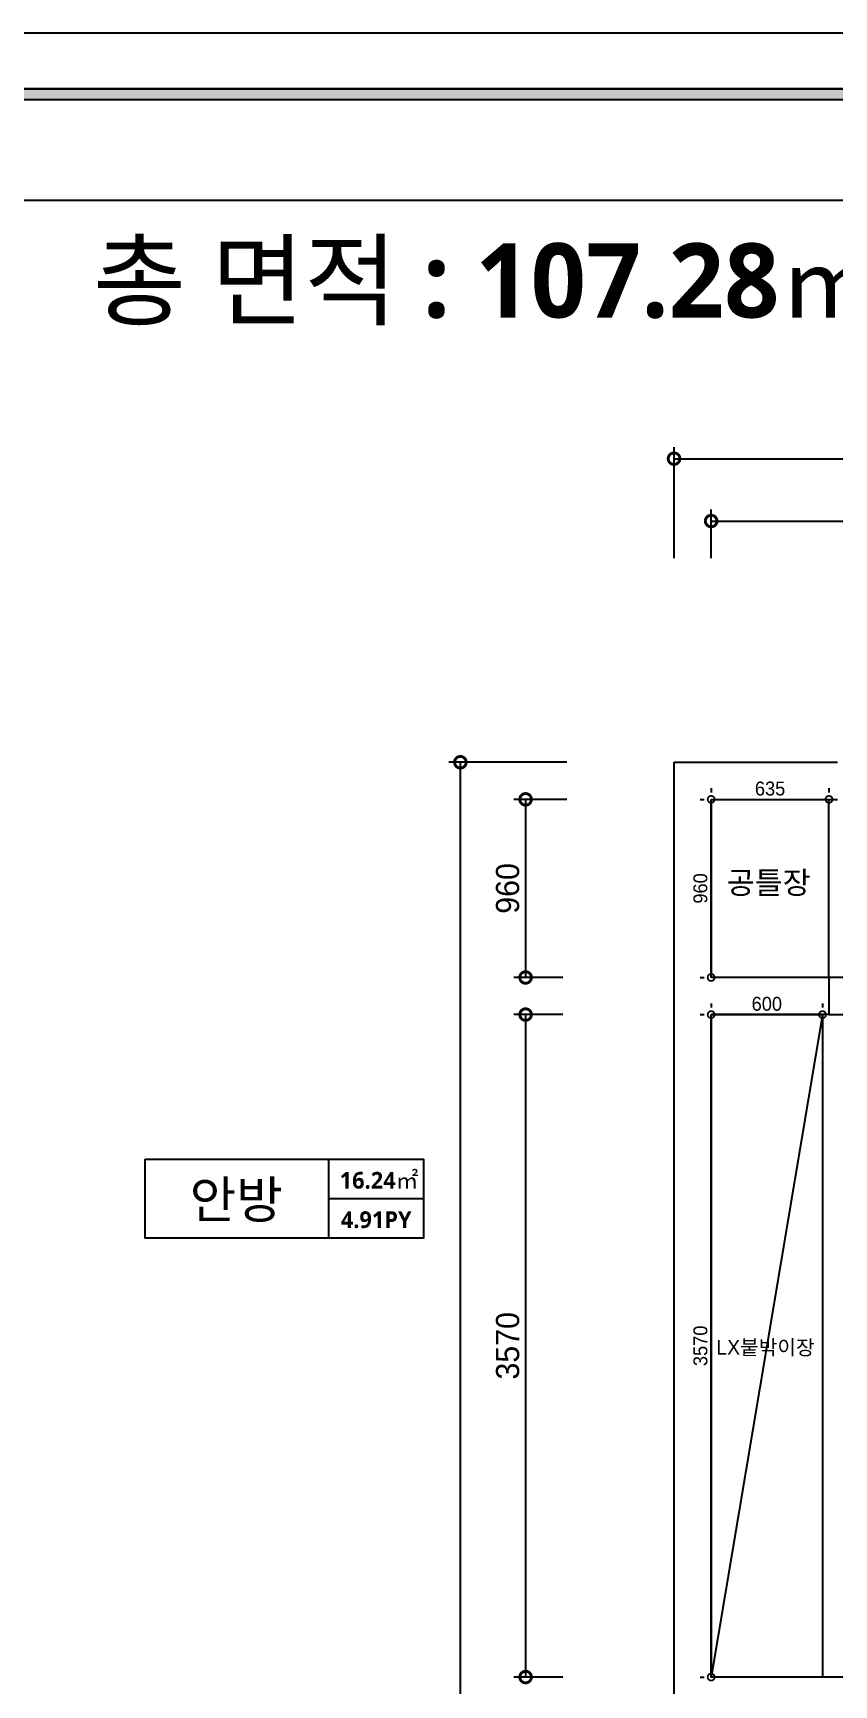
# Model space of a CAD drawing. Header units: inches. Extents: x -4181 to 116552, y 25636 to 44656.
# Drawn here: x 9618 to 13934, y 35153 to 44056 of the extents above; entities that cross this region are included whole.
import ezdxf
from ezdxf.enums import TextEntityAlignment as Align

# ---------------------------------------------------------------- set-up
doc = ezdxf.new("R2010")
doc.units = ezdxf.units.IN
doc.header["$LTSCALE"] = 50
doc.header["$MEASUREMENT"] = 0
for name, color, linetype in [('0-ELC TEXT', 7, 'Continuous'), ('02-wal', 2, 'Continuous'), ('07-dim', 5, 'Continuous'), ('07-dim wal', 5, 'Continuous'), ('6fur', 6, 'Continuous'), ('FORM(YOURNAME)-1', 1, 'Continuous'), ('FORM(YOURNAME)-11', 1, 'Continuous'), ('GPG-TEXT', 3, 'Continuous'), ('SOL253', 253, 'Continuous'), ('도면층2', 2, 'Continuous'), ('도면층4', 4, 'Continuous')]:
    doc.layers.add(name, color=color, linetype=linetype)
doc.styles.add('HY울릉도L', font='NanumGothicBold.ttf')
doc.styles.add('YOURNAME', font='HY울릉도M.TTF')
doc.styles.add('스타일1', font='HY울릉도M.TTF')
doc.styles.add('코레일둥고', font='Korail_Round_Gothic_Medium.ttf')
doc.dimstyles.new('30', dxfattribs={"dimscale": 30, "dimtxt": 2.5, "dimasz": 2.5, "dimexe": 1.25, "dimexo": 2, "dimtad": 1, "dimdec": 0, "dimtxsty": '스타일1', "dimblk": 'DOTSMALL', "dimcen": 2.5, "dimclrd": 1, "dimclre": 1, "dimclrt": 2, "dimadec": 0, "dimazin": 0, "dimtfac": 1, "dimtix": 1, "dimtmove": 0, "dimatfit": 3, "dimldrblk": 'DOTSMALL', "dimfxl": 1.25, "dimarcsym": 0})
doc.dimstyles.new('50', dxfattribs={"dimscale": 50, "dimtxt": 2.5, "dimasz": 2.5, "dimexe": 1.25, "dimexo": 2, "dimtad": 1, "dimdec": 0, "dimtxsty": '스타일1', "dimblk": 'DOTSMALL', "dimcen": 2.5, "dimclrd": 1, "dimclre": 1, "dimclrt": 2, "dimadec": 0, "dimazin": 0, "dimtfac": 1, "dimtdec": 0, "dimtix": 1, "dimtmove": 0, "dimatfit": 3, "dimldrblk": 'DOTSMALL', "dimfxl": 1.25, "dimarcsym": 0})

# ---------------------------------------------------------------- blocks, each defined once
blk = doc.blocks.new('_DOTSMALL')
at = {"color": 0, "linetype": 'ByBlock', "const_width": 0.5}
blk.add_lwpolyline([(-0.0625, 0, 1), (0.0625, 0, 1)], format="xyb", close=True, dxfattribs=at)
blk = doc.blocks.new('*D20')
at = {"layer": '07-dim', "color": 1, "lineweight": -2, "transparency": 16777216}
for p, q in [((12493.9, 39925.7), (12209.9, 39925.7)), ((12272.4, 39925.7), (12272.4, 38965.7)), ((12472.4, 38965.7), (12209.9, 38965.7))]:
    blk.add_line(p, q, dxfattribs=at)
at = {"layer": 'Defpoints', "color": 0, "transparency": 16777216}
for p in [(12593.9, 39925.7), (12272.4, 38965.7), (12572.4, 38965.7)]:
    blk.add_point(p, dxfattribs=at)
at = {"layer": '07-dim', "color": 1, "lineweight": -2, "transparency": 16777216, "xscale": 125, "yscale": 125, "zscale": 125}
for p, rotation in [((12272.4, 39925.7), 90), ((12272.4, 38965.7), 270)]:
    blk.add_blockref('_DOTSMALL', p, dxfattribs=dict(at, rotation=rotation))
at = {"layer": '07-dim', "color": 2, "transparency": 16777216, "insert": (12176, 39445.7), "char_height": 125, "attachment_point": 5, "rotation": 90, "style": '스타일1'}
blk.add_mtext('960', dxfattribs=at)
blk = doc.blocks.new('*D21')
at = {"layer": '07-dim', "color": 1, "lineweight": -2, "transparency": 16777216}
for p, q in [((12472.4, 38765.7), (12209.9, 38765.7)), ((12272.4, 38765.7), (12272.4, 35195.7)), ((12472.4, 35195.7), (12209.9, 35195.7))]:
    blk.add_line(p, q, dxfattribs=at)
at = {"layer": 'Defpoints', "color": 0, "transparency": 16777216}
for p in [(12572.4, 38765.7), (12272.4, 35195.7), (12572.4, 35195.7)]:
    blk.add_point(p, dxfattribs=at)
at = {"layer": '07-dim', "color": 1, "lineweight": -2, "transparency": 16777216, "xscale": 125, "yscale": 125, "zscale": 125}
for p, rotation in [((12272.4, 38765.7), 90), ((12272.4, 35195.7), 270)]:
    blk.add_blockref('_DOTSMALL', p, dxfattribs=dict(at, rotation=rotation))
at = {"layer": '07-dim', "color": 2, "transparency": 16777216, "insert": (12176.2, 36980.7), "char_height": 125, "attachment_point": 5, "rotation": 90, "style": '스타일1'}
blk.add_mtext('3570', dxfattribs=at)
blk = doc.blocks.new('*D27')
at = {"layer": '07-dim', "color": 1, "lineweight": -2, "transparency": 16777216}
for p, q in [((13272.4, 41225.7), (13272.4, 41488.2)), ((17247.4, 41225.7), (17247.4, 41488.2)), ((13272.4, 41425.7), (17247.4, 41425.7))]:
    blk.add_line(p, q, dxfattribs=at)
at = {"layer": 'Defpoints', "color": 0, "transparency": 16777216}
for p in [(17247.4, 41425.7), (13272.4, 41125.7), (17247.4, 41125.7)]:
    blk.add_point(p, dxfattribs=at)
at = {"layer": '07-dim', "color": 1, "lineweight": -2, "transparency": 16777216, "xscale": 125, "yscale": 125, "zscale": 125, "rotation": 180}
blk.add_blockref('_DOTSMALL', (13272.4, 41425.7), dxfattribs=at)
at = {"layer": '07-dim', "color": 1, "lineweight": -2, "transparency": 16777216, "xscale": 125, "yscale": 125, "zscale": 125}
blk.add_blockref('_DOTSMALL', (17247.4, 41425.7), dxfattribs=at)
at = {"layer": '07-dim', "color": 2, "transparency": 16777216, "insert": (15259.9, 41522), "char_height": 125, "attachment_point": 5, "style": '스타일1'}
blk.add_mtext('3975', dxfattribs=at)
blk = doc.blocks.new('*D30')
at = {"layer": '07-dim', "color": 1, "lineweight": -2, "transparency": 16777216}
for p, q in [((12493.9, 40125.7), (11858.4, 40125.7)), ((11920.9, 28881.7), (11920.9, 40125.7)), ((12472.4, 28881.7), (11858.4, 28881.7))]:
    blk.add_line(p, q, dxfattribs=at)
at = {"layer": 'Defpoints', "color": 0, "transparency": 16777216}
for p in [(11920.9, 40125.7), (12593.9, 40125.7), (12572.4, 28881.7)]:
    blk.add_point(p, dxfattribs=at)
at = {"layer": '07-dim', "color": 1, "lineweight": -2, "transparency": 16777216, "xscale": 125, "yscale": 125, "zscale": 125}
for p, rotation in [((11920.9, 40125.7), 90), ((11920.9, 28881.7), 270)]:
    blk.add_blockref('_DOTSMALL', p, dxfattribs=dict(at, rotation=rotation))
at = {"layer": '07-dim', "color": 2, "transparency": 16777216, "insert": (11825.8, 34503.7), "char_height": 125, "attachment_point": 5, "rotation": 90, "style": '스타일1'}
blk.add_mtext('11244', dxfattribs=at)
blk = doc.blocks.new('*D31')
at = {"layer": '07-dim', "color": 1, "lineweight": -2, "transparency": 16777216}
for p, q in [((13072.4, 41225.7), (13072.4, 41824.2)), ((13072.4, 41761.7), (25367.4, 41761.7)), ((25367.4, 41225.7), (25367.4, 41824.2))]:
    blk.add_line(p, q, dxfattribs=at)
at = {"layer": 'Defpoints', "color": 0, "transparency": 16777216}
for p in [(25367.4, 41761.7), (13072.4, 41125.7), (25367.4, 41125.7)]:
    blk.add_point(p, dxfattribs=at)
at = {"layer": '07-dim', "color": 1, "lineweight": -2, "transparency": 16777216, "xscale": 125, "yscale": 125, "zscale": 125, "rotation": 180}
blk.add_blockref('_DOTSMALL', (13072.4, 41761.7), dxfattribs=at)
at = {"layer": '07-dim', "color": 1, "lineweight": -2, "transparency": 16777216, "xscale": 125, "yscale": 125, "zscale": 125}
blk.add_blockref('_DOTSMALL', (25367.4, 41761.7), dxfattribs=at)
at = {"layer": '07-dim', "color": 2, "transparency": 16777216, "insert": (19219.9, 41857.9), "char_height": 125, "attachment_point": 5, "style": '스타일1'}
blk.add_mtext('12295', dxfattribs=at)
blk = doc.blocks.new('asfsd')
at = {"layer": '02-wal'}
for p, q in [((13740.6, 40417.4), (14620.6, 40417.4)), ((13740.6, 35487.4), (13740.6, 40417.4)), ((13940.6, 40217.4), (14620.6, 40217.4)), ((13940.6, 39257.4), (13940.6, 40217.4)), ((14575.6, 39257.4), (13940.6, 39257.4)), ((14575.6, 39257.4), (14575.6, 39057.4)), ((13940.6, 35487.4), (13940.6, 39057.4)), ((14575.6, 39057.4), (13940.6, 39057.4)), ((13740.6, 29503.4), (13740.6, 35487.4)), ((14740.6, 35487.4), (13940.6, 35487.4))]:
    blk.add_line(p, q, dxfattribs=at)
at = {"layer": '도면층2'}
blk.add_line((14575.6, 39257.4), (14575.6, 39057.4), dxfattribs=at)
at = {"layer": '도면층4'}
for p, q in [((17587.6, 39257.4), (14575.6, 39257.4)), ((14575.6, 39257.4), (14575.6, 39057.4)), ((14575.6, 39057.4), (17587.6, 39057.4))]:
    blk.add_line(p, q, dxfattribs=at)
blk = doc.blocks.new('*D49')
at = {"layer": '07-dim wal', "color": 1, "lineweight": -2, "transparency": 16777216}
for p, q in [((13212.4, 38765.7), (13234.9, 38765.7)), ((13272.4, 38765.7), (13272.4, 35195.7)), ((13212.4, 35195.7), (13234.9, 35195.7))]:
    blk.add_line(p, q, dxfattribs=at)
at = {"layer": 'Defpoints', "color": 0, "transparency": 16777216}
for p in [(13272.4, 38765.7), (13272.4, 35195.7), (13272.4, 35195.7)]:
    blk.add_point(p, dxfattribs=at)
at = {"layer": '07-dim wal', "color": 1, "lineweight": -2, "transparency": 16777216, "xscale": 75, "yscale": 75, "zscale": 75}
for p, rotation in [((13272.4, 38765.7), 90), ((13272.4, 35195.7), 270)]:
    blk.add_blockref('_DOTSMALL', p, dxfattribs=dict(at, rotation=rotation))
at = {"layer": '07-dim wal', "color": 2, "transparency": 16777216, "insert": (13214.7, 36980.7), "char_height": 75, "attachment_point": 5, "rotation": 90, "style": '스타일1'}
blk.add_mtext('3570', dxfattribs=at)
blk = doc.blocks.new('*D83')
at = {"layer": '07-dim wal', "color": 1, "lineweight": -2, "transparency": 16777216}
for p, q in [((13212.4, 39925.7), (13234.9, 39925.7)), ((13272.4, 39925.7), (13272.4, 38965.7)), ((13212.4, 38965.7), (13234.9, 38965.7))]:
    blk.add_line(p, q, dxfattribs=at)
at = {"layer": 'Defpoints', "color": 0, "transparency": 16777216}
for p in [(13272.4, 39925.7), (13272.4, 38965.7), (13272.4, 38965.7)]:
    blk.add_point(p, dxfattribs=at)
at = {"layer": '07-dim wal', "color": 1, "lineweight": -2, "transparency": 16777216, "xscale": 75, "yscale": 75, "zscale": 75}
for p, rotation in [((13272.4, 39925.7), 90), ((13272.4, 38965.7), 270)]:
    blk.add_blockref('_DOTSMALL', p, dxfattribs=dict(at, rotation=rotation))
at = {"layer": '07-dim wal', "color": 2, "transparency": 16777216, "insert": (13214.6, 39445.7), "char_height": 75, "attachment_point": 5, "rotation": 90, "style": '스타일1'}
blk.add_mtext('960', dxfattribs=at)
blk = doc.blocks.new('*D84')
at = {"layer": '07-dim wal', "color": 1, "lineweight": -2, "transparency": 16777216}
for p, q in [((13272.4, 39985.7), (13272.4, 39963.2)), ((13907.4, 39985.7), (13907.4, 39963.2)), ((13272.4, 39925.7), (13907.4, 39925.7))]:
    blk.add_line(p, q, dxfattribs=at)
at = {"layer": 'Defpoints', "color": 0, "transparency": 16777216}
for p in [(13272.4, 39925.7), (13907.4, 39925.7), (13907.4, 39925.7)]:
    blk.add_point(p, dxfattribs=at)
at = {"layer": '07-dim wal', "color": 1, "lineweight": -2, "transparency": 16777216, "xscale": 75, "yscale": 75, "zscale": 75, "rotation": 180}
blk.add_blockref('_DOTSMALL', (13272.4, 39925.7), dxfattribs=at)
at = {"layer": '07-dim wal', "color": 1, "lineweight": -2, "transparency": 16777216, "xscale": 75, "yscale": 75, "zscale": 75}
blk.add_blockref('_DOTSMALL', (13907.4, 39925.7), dxfattribs=at)
at = {"layer": '07-dim wal', "color": 2, "transparency": 16777216, "insert": (13589.9, 39983.5), "char_height": 75, "attachment_point": 5, "style": '스타일1'}
blk.add_mtext('635', dxfattribs=at)
blk = doc.blocks.new('*D85')
at = {"layer": '07-dim wal', "color": 1, "lineweight": -2, "transparency": 16777216}
for p, q in [((13272.4, 38825.7), (13272.4, 38803.2)), ((13872.4, 38825.7), (13872.4, 38803.2)), ((13272.4, 38765.7), (13872.4, 38765.7))]:
    blk.add_line(p, q, dxfattribs=at)
at = {"layer": 'Defpoints', "color": 0, "transparency": 16777216}
for p in [(13272.4, 38765.7), (13872.4, 38765.7), (13872.4, 38765.7)]:
    blk.add_point(p, dxfattribs=at)
at = {"layer": '07-dim wal', "color": 1, "lineweight": -2, "transparency": 16777216, "xscale": 75, "yscale": 75, "zscale": 75, "rotation": 180}
blk.add_blockref('_DOTSMALL', (13272.4, 38765.7), dxfattribs=at)
at = {"layer": '07-dim wal', "color": 1, "lineweight": -2, "transparency": 16777216, "xscale": 75, "yscale": 75, "zscale": 75}
blk.add_blockref('_DOTSMALL', (13872.4, 38765.7), dxfattribs=at)
at = {"layer": '07-dim wal', "color": 2, "transparency": 16777216, "insert": (13572.4, 38823.5), "char_height": 75, "attachment_point": 5, "style": '스타일1'}
blk.add_mtext('600', dxfattribs=at)
blk = doc.blocks.new('FORM-ELEVATION')
at = {"layer": 'FORM(YOURNAME)-11'}
h = blk.add_hatch(color=256, dxfattribs=at)
h.dxf.hatch_style = 1
h.paths.add_polyline_path([(-10309, 35708), (71691, 35708), (71691, 35508), (-10309, 35508)])
h.paths.add_polyline_path([(-10309, -21492), (71691, -21492), (71691, -21692), (-10309, -21692)])
at = {"layer": 'Defpoints', "color": 158}
for points in [[(-10309, -21692), (71691, -21692), (71691, 35708), (-10309, 35708)], [(-8309, 33708), (61071, 33708), (61071, -19692), (-8309, -19692)]]:
    blk.add_lwpolyline(points, close=True, dxfattribs=at)
at = {"layer": 'FORM(YOURNAME)-11', "color": 250}
blk.add_lwpolyline([(-11309, -22692), (72691, -22692), (72691, 36708), (-11309, 36708)], close=True, dxfattribs=at)
at = {"layer": 'FORM(YOURNAME)-11'}
blk.add_lwpolyline([(-10309, 35708), (71691, 35708), (71691, 35508), (-10309, 35508)], close=True, dxfattribs=at)
at = {"layer": 'FORM(YOURNAME)-11', "color": 3, "style": 'YOURNAME'}
for tag, height, p in [('1', 451, (71041, -1219)), ('2', 451, (71041, -1863)), ('3', 451, (71041, -3150)), ('4', 451, (71041, -5081)), ('5', 515, (71041, -7398)), ('6', 515, (71041, -9650)), ('7', 515, (71041, -11903)), ('8', 515, (71041, -14155)), ('9', 515, (71041, -16408)), ('10', 515, (66791, -18596)), ('11', 515, (71041, -18660)), ('12', 515, (66791, -20848)), ('13', 515, (71041, -20848))]:
    blk.add_attdef(tag, text='', height=height, dxfattribs=at).set_placement(p, align=Align.MIDDLE_RIGHT)

msp = doc.modelspace()

# ---------------------------------------------------------------- linework, layer by layer
at = {"layer": '6fur'}
for p, q in [((13907.4, 38965.7), (13907.4, 39925.7)), ((13872.4, 38765.7), (13272.4, 35195.7))]:
    msp.add_line(p, q, dxfattribs=at)
msp.add_lwpolyline([(13272.4, 38765.7), (13872.4, 38765.7), (13872.4, 35195.7), (13272.4, 35195.7), (13272.4, 38765.7)], dxfattribs=at)
at = {"layer": 'SOL253'}
for p, q in [((11211.9, 37561.6), (11211.9, 37986.1)), ((11211.9, 37773.8), (11721.6, 37773.8))]:
    msp.add_line(p, q, dxfattribs=at)
msp.add_lwpolyline([(10221.6, 37986.1), (11721.6, 37986.1), (11721.6, 37561.6), (10221.6, 37561.6)], close=True, dxfattribs=at)

# ---------------------------------------------------------------- block references
at = {"layer": '6fur'}
msp.add_blockref('asfsd', (-668.2, -291.7), dxfattribs=at)
at = {"layer": 'FORM(YOURNAME)-1', "xscale": 0.3, "yscale": 0.3, "zscale": 0.3}
msp.add_blockref('FORM-ELEVATION', (11862.7, 33043.1), dxfattribs=at)

# ---------------------------------------------------------------- texts
at = {"layer": '0-ELC TEXT', "style": '코레일둥고'}
msp.add_text('공틀장', height=120, dxfattribs=at).set_placement((13356.6, 39416.7))
msp.add_text('LX붙박이장', height=80, rotation=359.84725, dxfattribs=at).set_placement((13300.3, 36933))
at = {"layer": 'GPG-TEXT', "style": 'HY울릉도L'}
for s, height, p in [('총 면적 : 107.28㎡ / 32.5PY', 400, (13154.1, 42522.5)), ('16.24㎡', 90, (11482.7, 37827.9)), ('안방', 200, (10713.3, 37668.9)), ('4.91PY', 90, (11467.3, 37615.7))]:
    msp.add_text(s, height=height, dxfattribs=at).set_placement(p, align=Align.CENTER)

# ---------------------------------------------------------------- dimensions: what is measured, and where the dimension line sits
at = {"layer": '07-dim'}
for base, p1, p2, picture, middle in [((25367.4, 41761.7), (13072.4, 41125.7), (25367.4, 41125.7), '*D31', (19219.9, 41857.9)), ((17247.4, 41425.7), (13272.4, 41125.7), (17247.4, 41125.7), '*D27', (15259.9, 41522))]:
    dim = msp.add_linear_dim(base=base, p1=p1, p2=p2, dimstyle='50', dxfattribs=at)
    dim.commit()
    dim.dimension.update_dxf_attribs({"geometry": picture, "text_midpoint": middle})
for base, p1, p2, picture, middle in [((11920.9, 40125.7), (12572.4, 28881.7), (12593.9, 40125.7), '*D30', (11825.8, 34503.7)), ((12272.4, 38965.7), (12593.9, 39925.7), (12572.4, 38965.7), '*D20', (12176, 39445.7)), ((12272.4, 35195.7), (12572.4, 38765.7), (12572.4, 35195.7), '*D21', (12176.2, 36980.7))]:
    dim = msp.add_linear_dim(base=base, p1=p1, p2=p2, angle=90, dimstyle='50', dxfattribs=at)
    dim.commit()
    dim.dimension.update_dxf_attribs({"geometry": picture, "text_midpoint": middle})
at = {"layer": '07-dim wal'}
for base, p1, p2, picture, middle in [((13907.4, 39925.7), (13272.4, 39925.7), (13907.4, 39925.7), '*D84', (13589.9, 39983.5)), ((13872.4, 38765.7), (13272.4, 38765.7), (13872.4, 38765.7), '*D85', (13572.4, 38823.5))]:
    dim = msp.add_linear_dim(base=base, p1=p1, p2=p2, dimstyle='30', dxfattribs=at)
    dim.commit()
    dim.dimension.update_dxf_attribs({"geometry": picture, "text_midpoint": middle})
dim = msp.add_linear_dim(base=(13272.4, 38965.7), p1=(13272.4, 39925.7), p2=(13272.4, 38965.7), angle=90, dimstyle='30', dxfattribs=at)
dim.commit()
dim.dimension.update_dxf_attribs({"geometry": '*D83', "text_midpoint": (13214.6, 39445.7)})
dim = msp.add_linear_dim(base=(13272.4, 35195.7), p1=(13272.4, 38765.7), p2=(13272.4, 35195.7), angle=90, dimstyle='30', override={"dimtfill": 0}, dxfattribs=at)
dim.commit()
dim.dimension.update_dxf_attribs({"geometry": '*D49', "text_midpoint": (13214.7, 36980.7)})

doc.saveas('drawing.dxf')
